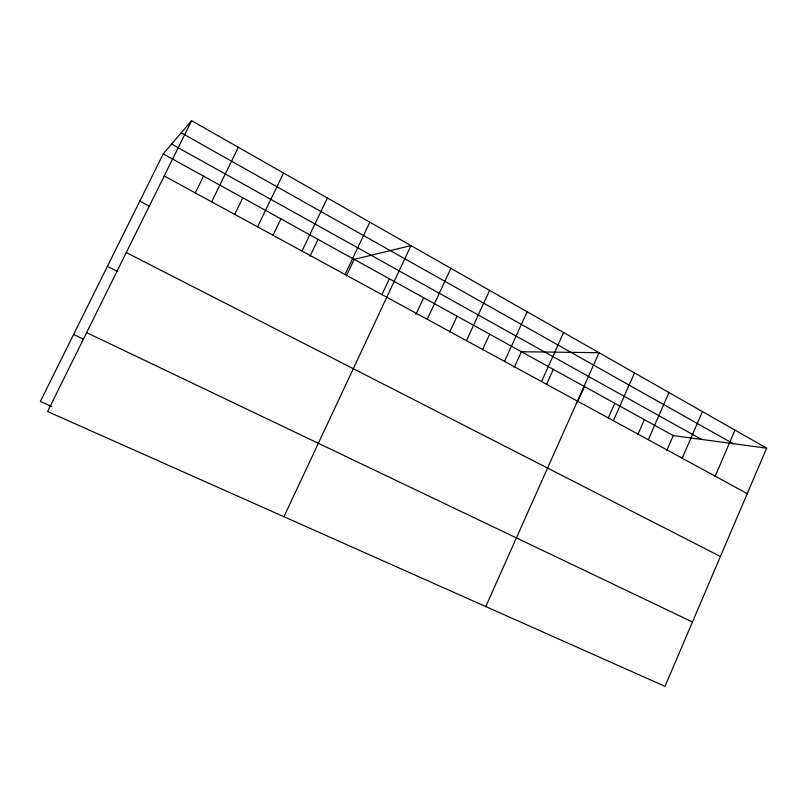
<?xml version="1.0" encoding="UTF-8"?>
<svg xmlns="http://www.w3.org/2000/svg" width="807" height="807" viewBox="0 0 807 807"><rect width="100%" height="100%" fill="white"/><g stroke="black" fill="none" stroke-linecap="round" stroke-linejoin="round"><path stroke-width="1.21" d="M766.65 448.157L664.988 686.333L47.573 411.52L191.592 120.667L766.65 448.157L673.27 435.598L163.226 153.875L40.35 401.462L51.668 406.526M715.173 476.17L734.995 430.121M682.197 458.205L702.443 411.59M666.814 450.417L673.27 435.598M648.283 439.724L668.963 392.525M637.802 434.62L644.379 419.64M613.37 420.709L634.514 372.905M608.256 418.006L614.773 403.288M485.753 606.561L599.046 352.709L521.413 351.721L514.18 367.659M577.277 402.552L584.429 386.533M546.732 383.981L553.32 369.344M541.527 381.56L563.609 332.524M504.557 361.415L527.142 311.754M482.475 349.865L489.647 334.179M466.476 340.665L489.577 290.359M449.761 332.04L457.075 316.183M427.236 319.279L450.871 268.327M415.877 314.468L423.665 297.733M381.963 294.595L389.377 278.788M283.933 516.732L410.985 245.6L354.182 259.35L346.284 276.044M345.063 274.511L369.848 222.177M309.979 256.283L318.049 239.386M302.01 251.048L327.4 198.008M272.887 235.553L280.917 218.879M257.564 226.828L283.59 173.061M234.565 214.682L242.776 197.806M211.656 201.821L238.347 147.288M195.365 192.812L203.556 176.148M163.226 153.875L191.592 120.667M73.578 334.502L83.595 339.263M86.631 332.625L692.456 621.995M107.381 266.391L117.489 271.475M126.285 252.551L720.409 556.487M139.782 201.104L149.719 206.38M164.204 175.966L747.232 493.642M171.609 144.06L701.465 439.391M181.202 132.832L733.099 443.648"/></g></svg>
